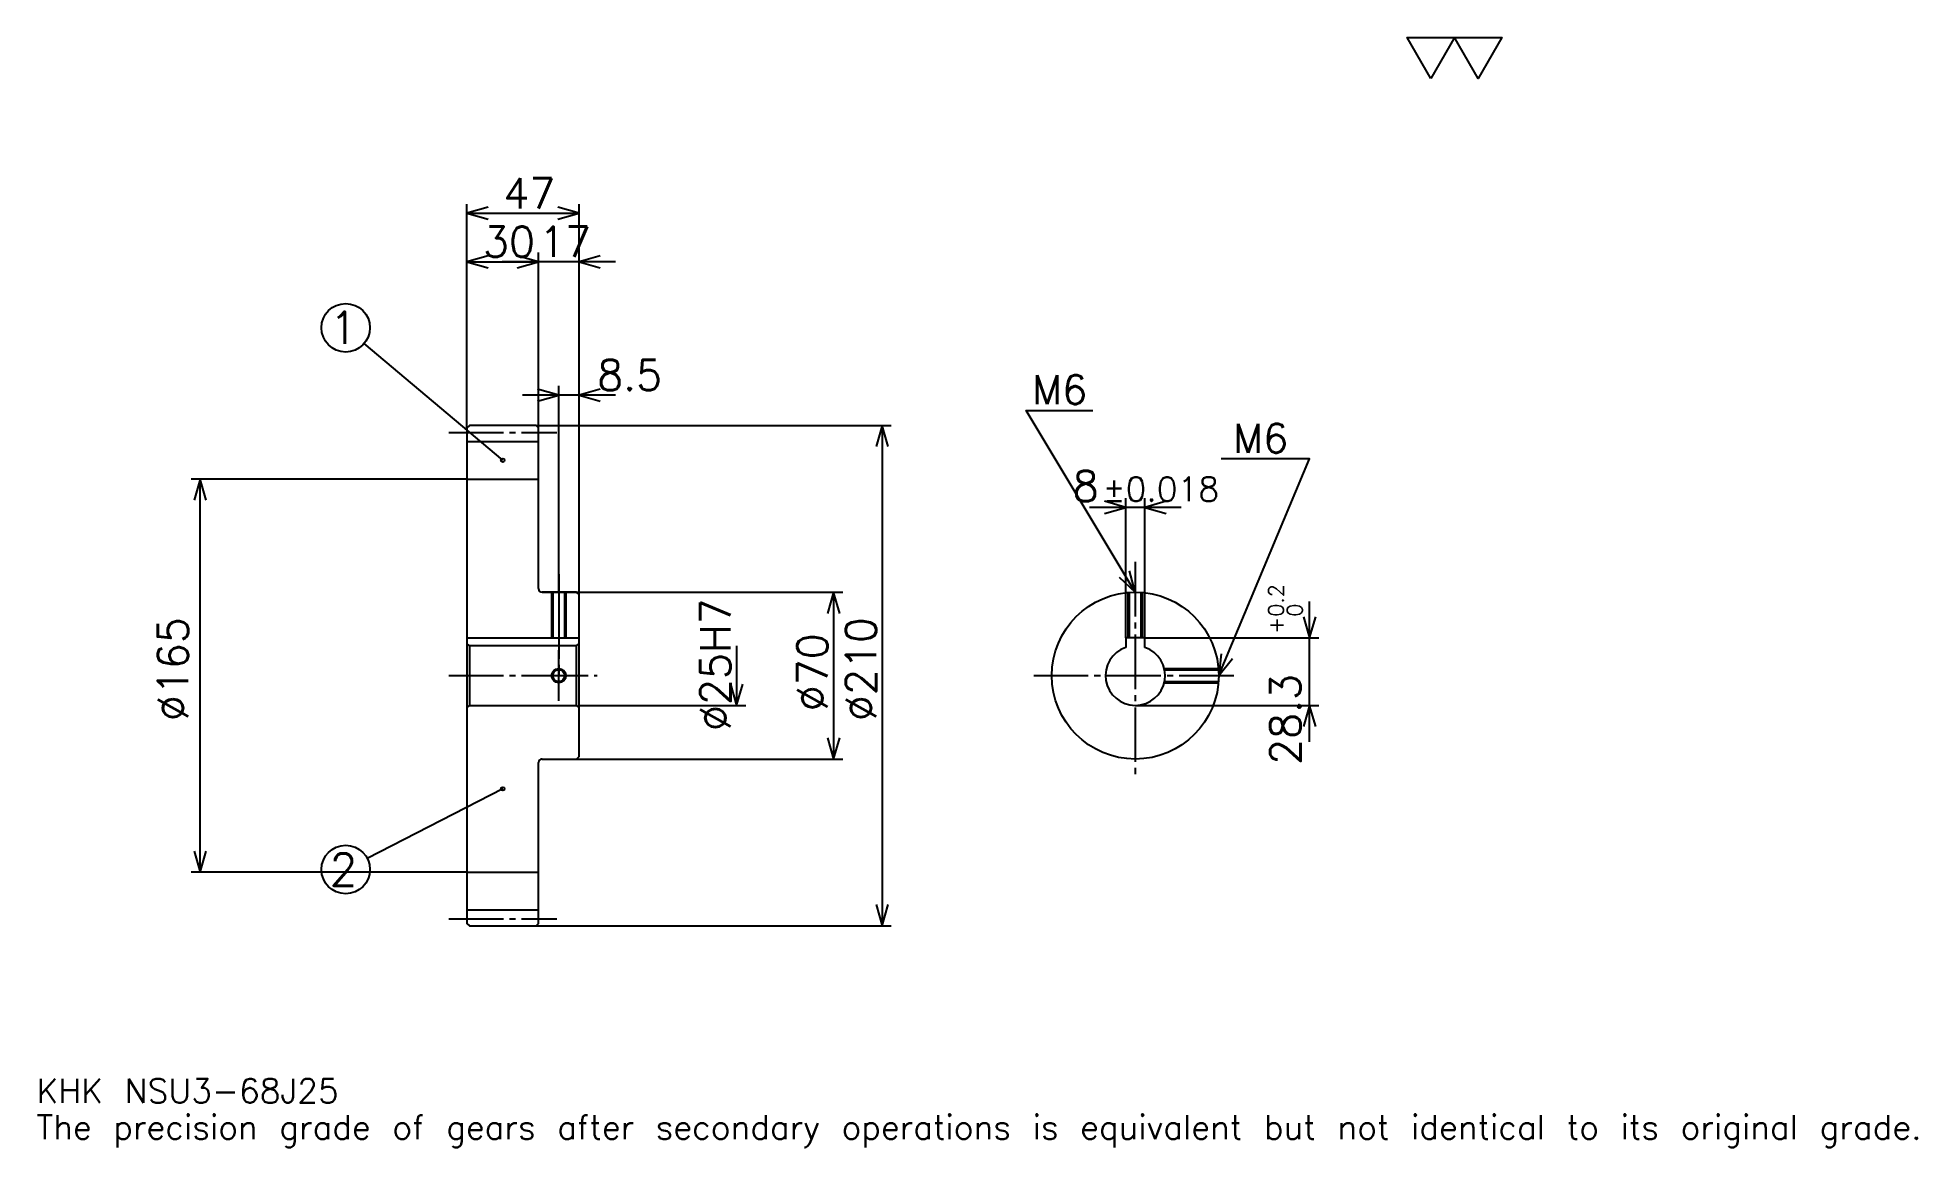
# Model space of a CAD drawing. Extents: x 26 to 815, y 9 to 475.
import ezdxf

# ---------------------------------------------------------------- set-up
doc = ezdxf.new("R2010")
doc.units = 0
doc.linetypes.add('DASHDOT', pattern=[30.521738, 22.891304, -2.543478, 2.543478, -2.543478])
doc.layers.get('0').update_dxf_attribs({"linetype": 'CONTINUOUS'})
doc.layers.add('DASHDOT', color=6, linetype='DASHDOT')
doc.styles.add('KANJI', font='TXT', dxfattribs={"bigfont": 'BIGFONT'})

msp = doc.modelspace()

# ---------------------------------------------------------------- linework, layer by layer
at = {"color": 5}
for p, q in [((206.021729, 312.293488), (206.021729, 405.130432)), ((253.021729, 312.293488), (253.021729, 405.130432)), ((206.021729, 401.315216), (253.021729, 401.315216)), ((206.021729, 380.967407), (236.021729, 380.967407)), ((268.282593, 380.967407), (220.760864, 380.967407)), ((236.021729, 312.293488), (236.021729, 384.782623)), ((221.021729, 297.668488), (162.927002, 346.700989)), ((268.282593, 325.010864), (229.260864, 325.010864)), ((244.521729, 312.293488), (244.521729, 328.826111)), ((206.021729, 311.293488), (206.021729, 312.293488)), ((235.021729, 312.293488), (253.021729, 312.293488)), ((236.021729, 311.293488), (236.021729, 312.293488)), ((244.521729, 242.293488), (244.521729, 312.293488)), ((244.521729, 242.293488), (244.521729, 312.293488)), ((253.021729, 312.293488), (384.010864, 312.293488)), ((253.021729, 241.293488), (253.021729, 312.293488)), ((380.195648, 312.293488), (380.195648, 102.293488)), ((206.021729, 289.793488), (90.293472, 289.793488)), ((94.108688, 124.793488), (94.108688, 289.793488)), ((505.673889, 277.902191), (467.152161, 277.902191)), ((482.413025, 223.093491), (482.413025, 281.717407)), ((490.413025, 223.093491), (490.413025, 281.717407)), ((237.521729, 242.293488), (253.021729, 242.293488)), ((253.021729, 242.293488), (363.663025, 242.293488)), ((359.847809, 242.293488), (359.847809, 172.293488)), ((559.565186, 179.532623), (559.565186, 238.354355)), ((490.413025, 223.093491), (563.380371, 223.093491)), ((319.152161, 219.793488), (319.152161, 194.793488)), ((253.021729, 194.793488), (322.967377, 194.793488)), ((486.413025, 194.793488), (563.380371, 194.793488)), ((237.521729, 172.293488), (253.021729, 172.293488)), ((253.021729, 172.293488), (363.663025, 172.293488)), ((221.021729, 159.793488), (164.200043, 130.576263)), ((206.021729, 124.793488), (90.293472, 124.793488)), ((235.021729, 102.293488), (253.021729, 102.293488)), ((253.021729, 102.293488), (384.010864, 102.293488))]:
    msp.add_line(p, q, dxfattribs=at)
at = {"color": 4}
for p, q in [((206.021729, 305.543488), (236.021729, 305.543488)), ((206.021729, 289.793488), (236.021729, 289.793488)), ((206.021729, 223.093491), (253.021729, 223.093491)), ((207.021729, 219.793488), (207.021729, 194.793488)), ((252.021729, 219.793488), (253.021729, 220.793488)), ((252.021729, 194.793488), (253.021729, 193.793488)), ((206.021729, 124.793488), (236.021729, 124.793488)), ((206.021729, 109.043488), (236.021729, 109.043488))]:
    msp.add_line(p, q, dxfattribs=at)
at = {"color": 7}
msp.add_lwpolyline([(610.434753, 457.82608), (600.515198, 475.019989), (640.19342, 475.019989), (630.273865, 457.82608), (620.354309, 475.019989), (610.434753, 457.82608)], dxfattribs=at)
at = {"color": 5}
for points in [[(214.923904, 403.858704), (206.021729, 401.315216), (214.923904, 398.771729)], [(244.119553, 398.771729), (253.021729, 401.315216), (244.119553, 403.858704)], [(214.923904, 383.510864), (206.021729, 380.967407), (214.923904, 378.42395)], [(227.119553, 378.42395), (236.021729, 380.967407), (227.119553, 383.510864)], [(227.119553, 378.42395), (236.021729, 380.967407), (227.119553, 383.510864)], [(261.923889, 383.510864), (253.021729, 380.967407), (261.923889, 378.42395)], [(235.619553, 322.467407), (244.521729, 325.010864), (235.619553, 327.554352)], [(261.923889, 327.554352), (253.021729, 325.010864), (261.923889, 322.467407)], [(486.413025, 242.293488), (440.630432, 318.597839), (468.608673, 318.597839)], [(382.739136, 303.391296), (380.195648, 312.293488), (377.652161, 303.391296)], [(521.413025, 207.293488), (559.565186, 298.25), (522.43042, 298.25)], [(96.652168, 280.891296), (94.108688, 289.793488), (91.565208, 280.891296)], [(473.510864, 275.358704), (482.413025, 277.902191), (473.510864, 280.445679)], [(499.315186, 280.445679), (490.413025, 277.902191), (499.315186, 275.358704)], [(479.651886, 248.618439), (486.413025, 242.293488), (484.013916, 251.235657)], [(362.391296, 233.391312), (359.847809, 242.293488), (357.304321, 233.391312)], [(557.021729, 231.995667), (559.565186, 223.093491), (562.108643, 231.995667)], [(522.510925, 216.486557), (521.413025, 207.293488), (527.201904, 214.51889)], [(316.608673, 203.695663), (319.152161, 194.793488), (321.695648, 203.695663)], [(562.108643, 185.891312), (559.565186, 194.793488), (557.021729, 185.891312)], [(357.304321, 181.195663), (359.847809, 172.293488), (362.391296, 181.195663)], [(91.565208, 133.695663), (94.108688, 124.793488), (96.652168, 133.695663)], [(377.652161, 111.195663), (380.195648, 102.293488), (382.739136, 111.195663)]]:
    msp.add_lwpolyline(points, dxfattribs=at)
at = {"color": 4}
for points in [[(236.021729, 243.793488), (236.021729, 311.293488), (235.021729, 312.293488), (207.021729, 312.293488), (206.021729, 311.293488), (206.021729, 193.793488)], [(237.521729, 172.293488), (252.021729, 172.293488), (253.021729, 173.293488), (253.021729, 241.293488), (252.021729, 242.293488), (237.521729, 242.293488)], [(241.521729, 242.293488), (241.521729, 223.093491)], [(242.061737, 242.293488), (242.061737, 223.093491)], [(246.98172, 242.293488), (246.98172, 223.093491)], [(247.521729, 242.293488), (247.521729, 223.093491)], [(483.413025, 223.093491), (483.413025, 242.164673)], [(483.953033, 223.093491), (483.953033, 242.206924)], [(488.873016, 223.093491), (488.873016, 242.206924)], [(489.413025, 223.093491), (489.413025, 242.164673)], [(490.413025, 219.1362), (490.413025, 223.093491), (482.413025, 223.093491), (482.413025, 219.1362)], [(206.021729, 193.793488), (207.021729, 194.793488), (252.021729, 194.793488), (252.021729, 219.793488), (207.021729, 219.793488), (206.021729, 220.793488)], [(498.547699, 210.293488), (521.28418, 210.293488)], [(498.668579, 209.753494), (521.326477, 209.753494)], [(498.547699, 204.293488), (521.28418, 204.293488)], [(498.668579, 204.833481), (521.326477, 204.833481)], [(206.021729, 193.793488), (206.021729, 103.293488), (207.021729, 102.293488), (235.021729, 102.293488), (236.021729, 103.293488), (236.021729, 170.793488)]]:
    msp.add_lwpolyline(points, dxfattribs=at)
at = {"color": 5}
for centre, radius in [((155.152161, 353.263062), 10.173913), ((221.021729, 297.668488), 0.763044), ((221.021729, 159.793488), 0.763044), ((155.152161, 125.92392), 10.173913)]:
    msp.add_circle(centre, radius, dxfattribs=at)
at = {"color": 4}
for centre, radius in [((486.413025, 207.293488), 35), ((244.521729, 207.293488), 2.46)]:
    msp.add_circle(centre, radius, dxfattribs=at)
at = {"color": 7}
msp.add_circle((244.521729, 207.293488), 3, dxfattribs=at)
at = {"color": 4}
for centre, radius, start, end in [((237.521729, 243.793488), 1.5, 180, 270), ((486.413025, 207.293488), 12.5, 108.662925185, 71.337074815), ((237.521729, 170.793488), 1.5, 90, 180)]:
    msp.add_arc(centre, radius, start, end, dxfattribs=at)
at = {"layer": 'DASHDOT', "color": 7}
for p, q in [((198.391296, 309.293488), (243.652161, 309.293488)), ((486.413025, 255.01088), (486.413025, 164.663055)), ((244.521729, 242.293488), (244.521729, 207.293488)), ((198.391296, 207.293488), (260.652161, 207.293488)), ((443.782593, 207.293488), (529.043457, 207.293488)), ((198.391296, 105.293488), (243.652161, 105.293488))]:
    msp.add_line(p, q, dxfattribs=at)
for points in [[(244.521729, 249.92392), (244.521729, 215.463058)], [(244.521729, 196.663055), (244.521729, 217.92392)], [(233.891296, 207.293488), (255.152161, 207.293488)]]:
    msp.add_lwpolyline(points, dxfattribs=at)

# ---------------------------------------------------------------- texts
at = {"color": 7, "style": 'KANJI'}
for s, height, p in [('47', 12.717391, (221.255432, 403.350006)), ('30', 12.717391, (212.755417, 383.002197)), ('17', 12.717391, (236.255432, 383.002197)), ('1', 13.565217, (148.369553, 346.480438)), ('8.5', 12.717391, (260.652161, 327.045654)), ('M6', 12.208696, (443.173889, 321.141296)), ('M6', 12.208696, (527.517395, 300.793488)), ('8', 12.717391, (460.161804, 280.445679)), ('%%p0.018', 10.173913, (472.750458, 280.445679)), ('2', 13.565217, (148.369553, 119.141312)), ('KHK NSU3-68J25', 10.173913, (25.434782, 27.97826)), ('The precision grade of gears after secondary operations is equivalent but not identical to its original grade.', 10.173913, (25.434782, 12.717391))]:
    msp.add_text(s, height=height, dxfattribs=at).set_placement(p)
for s, height, p in [('0.2', 6.358696, (548.628235, 232.019287)), ('%%c25H7', 12.717391, (316.608673, 184.084244)), ('0', 6.358696, (556.513, 232.019287)), ('%%c165', 12.717391, (89.021729, 188.217407)), ('%%c210', 12.717391, (377.652161, 188.217407)), ('+', 6.358696, (548.628235, 224.897552)), ('%%c70', 12.717391, (357.304321, 192.350555)), ('28.3', 12.717391, (555.75, 169.851654))]:
    msp.add_text(s, height=height, rotation=90, dxfattribs=at).set_placement(p)

doc.saveas('drawing.dxf')
